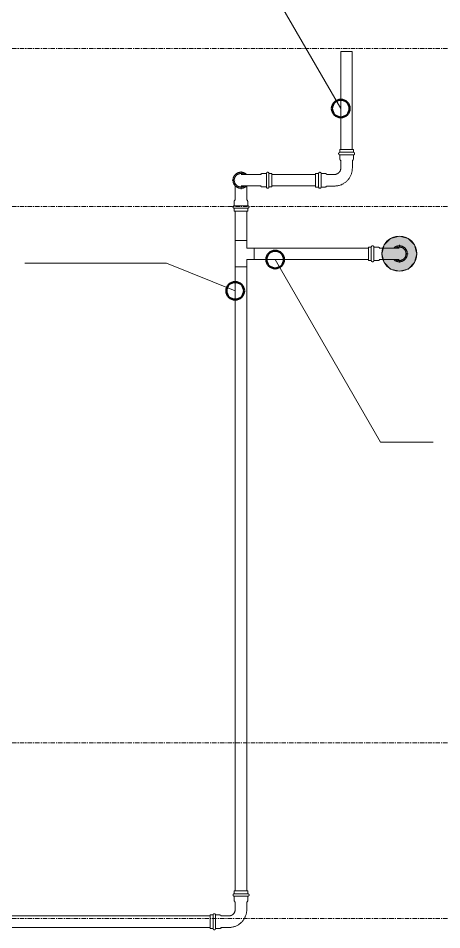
# Model space of a CAD drawing. Header units: inches. Extents: x -3679 to 241, y -496 to 1784.
# Drawn here: x -1325.9 to -1277.8, y 376.7 to 480.4 of the extents above; entities that cross this region are included whole.
import ezdxf

# ---------------------------------------------------------------- set-up
doc = ezdxf.new("R2010")
doc.units = ezdxf.units.IN
doc.header["$MEASUREMENT"] = 0
doc.linetypes.add('Grid Line', pattern=[0.875, 0.5, -0.125, 0.125, -0.125])
for name, color, linetype, lineweight in [('A-ANNO-NOTE', 250, 'Continuous', 9), ('G-ANNO-DIMS', 251, 'Continuous', 9), ('P-PIPE', 1, 'Continuous', 9), ('P-PIPE-CNTR', 1, 'Continuous', 9), ('S-GRID', 8, 'Continuous', 9)]:
    doc.layers.add(name, color=color, linetype=linetype, lineweight=lineweight)

# ---------------------------------------------------------------- blocks, each defined once
blk = doc.blocks.new('Victaulic-VicPress316-Elbow 90-45deg Style P568_P571 - Standard-V2-SECOND LEVEL')
at = {"layer": 'P-PIPE'}
for p, q in [((-3203.7, 731.1), (-3203.7, 730.2)), ((-3202.39, 730.21), (-3202.39, 731.1)), ((-3203.81, 730.05), (-3203.81, 729.6)), ((-3203.05, 729.6), (-3203.81, 729.6)), ((-3203.81, 729.31), (-3203.81, 728.97)), ((-3203.05, 729.31), (-3203.81, 729.31)), ((-3202.28, 729.6), (-3203.05, 729.6)), ((-3202.28, 729.31), (-3203.05, 729.31)), ((-3202.28, 729.6), (-3202.28, 730.05)), ((-3202.28, 728.97), (-3202.28, 729.31)), ((-3203.81, 728.97), (-3203.05, 728.97)), ((-3203.05, 728.97), (-3202.28, 728.97))]:
    blk.add_line(p, q, dxfattribs=at)
at = {"layer": 'P-PIPE', "flags": 128}
for points in [[(-3203.05, 733.4), (-3203.08, 733.4), (-3203.12, 733.4), (-3203.16, 733.4), (-3203.19, 733.39), (-3203.23, 733.38), (-3203.26, 733.38), (-3203.3, 733.37), (-3203.33, 733.36), (-3203.37, 733.34), (-3203.4, 733.33), (-3203.43, 733.32), (-3203.47, 733.3), (-3203.5, 733.28), (-3203.53, 733.26), (-3203.56, 733.24), (-3203.59, 733.22), (-3203.62, 733.2), (-3203.65, 733.18), (-3203.67, 733.15), (-3203.7, 733.13), (-3203.73, 733.1), (-3203.75, 733.07), (-3203.77, 733.04), (-3203.79, 733.01), (-3203.81, 732.98), (-3203.83, 732.95), (-3203.85, 732.92), (-3203.87, 732.89), (-3203.88, 732.85), (-3203.9, 732.82), (-3203.91, 732.79), (-3203.92, 732.75), (-3203.93, 732.72), (-3203.94, 732.68), (-3203.94, 732.65), (-3203.95, 732.61), (-3203.95, 732.57), (-3203.96, 732.54), (-3203.96, 732.5), (-3203.96, 732.46), (-3203.96, 732.43), (-3203.95, 732.39), (-3203.95, 732.35), (-3203.94, 732.32), (-3203.93, 732.28), (-3203.93, 732.25), (-3203.91, 732.21), (-3203.9, 732.18), (-3203.89, 732.14), (-3203.88, 732.11), (-3203.86, 732.08), (-3203.84, 732.05), (-3203.82, 732.01), (-3203.8, 731.98), (-3203.78, 731.95), (-3203.76, 731.92), (-3203.74, 731.9), (-3203.71, 731.87)], [(-3202.39, 731.86), (-3202.37, 731.88), (-3202.34, 731.91), (-3202.32, 731.94), (-3202.3, 731.97), (-3202.28, 732), (-3202.26, 732.03), (-3202.24, 732.06), (-3202.23, 732.09), (-3202.21, 732.13), (-3202.2, 732.16), (-3202.18, 732.19), (-3202.17, 732.23), (-3202.16, 732.26), (-3202.15, 732.3), (-3202.15, 732.33), (-3202.14, 732.37), (-3202.14, 732.41), (-3202.14, 732.44), (-3202.13, 732.48), (-3202.13, 732.52), (-3202.14, 732.55), (-3202.14, 732.59), (-3202.14, 732.63), (-3202.15, 732.66), (-3202.16, 732.7), (-3202.17, 732.73), (-3202.18, 732.77), (-3202.19, 732.8), (-3202.2, 732.84), (-3202.22, 732.87), (-3202.23, 732.9), (-3202.25, 732.93), (-3202.27, 732.97), (-3202.29, 733), (-3202.31, 733.03), (-3202.33, 733.06), (-3202.35, 733.08), (-3202.38, 733.11), (-3202.4, 733.14), (-3202.43, 733.16), (-3202.46, 733.19), (-3202.49, 733.21), (-3202.51, 733.23), (-3202.55, 733.25), (-3202.58, 733.27), (-3202.61, 733.29), (-3202.64, 733.31), (-3202.67, 733.32), (-3202.71, 733.34), (-3202.74, 733.35), (-3202.78, 733.36), (-3202.81, 733.37), (-3202.85, 733.38), (-3202.88, 733.39), (-3202.92, 733.39), (-3202.95, 733.4), (-3202.99, 733.4), (-3203.03, 733.4), (-3203.05, 733.4)], [(-3203.05, 733.26), (-3203.08, 733.26), (-3203.11, 733.25), (-3203.14, 733.25), (-3203.17, 733.25), (-3203.2, 733.24), (-3203.23, 733.23), (-3203.26, 733.23), (-3203.29, 733.22), (-3203.32, 733.21), (-3203.34, 733.2), (-3203.37, 733.18), (-3203.4, 733.17), (-3203.43, 733.16), (-3203.45, 733.14), (-3203.48, 733.12), (-3203.5, 733.1), (-3203.53, 733.09), (-3203.55, 733.07), (-3203.57, 733.05), (-3203.6, 733.02), (-3203.62, 733), (-3203.64, 732.98), (-3203.66, 732.95), (-3203.67, 732.93), (-3203.69, 732.9), (-3203.71, 732.88), (-3203.72, 732.85), (-3203.74, 732.82), (-3203.75, 732.8), (-3203.76, 732.77), (-3203.77, 732.74), (-3203.78, 732.71), (-3203.79, 732.68), (-3203.8, 732.65), (-3203.8, 732.62), (-3203.81, 732.59), (-3203.81, 732.56), (-3203.81, 732.53), (-3203.81, 732.5), (-3203.81, 732.47), (-3203.81, 732.44), (-3203.81, 732.41), (-3203.8, 732.38), (-3203.8, 732.35), (-3203.79, 732.32), (-3203.78, 732.29), (-3203.78, 732.26), (-3203.77, 732.23), (-3203.76, 732.2), (-3203.74, 732.17), (-3203.73, 732.14), (-3203.72, 732.12), (-3203.7, 732.1)], [(-3203.7, 732.49), (-3203.7, 732.49), (-3203.7, 732.49), (-3203.7, 732.48), (-3203.7, 732.47), (-3203.7, 732.46), (-3203.7, 732.45), (-3203.7, 732.44), (-3203.7, 732.42), (-3203.7, 732.4), (-3203.7, 732.38), (-3203.7, 732.36), (-3203.7, 732.33), (-3203.7, 732.31), (-3203.7, 732.28), (-3203.7, 732.25), (-3203.7, 732.21), (-3203.7, 732.18), (-3203.7, 732.14), (-3203.7, 732.11), (-3203.7, 732.07), (-3203.7, 732.03), (-3203.7, 731.98), (-3203.7, 731.94), (-3203.7, 731.9), (-3203.7, 731.85), (-3203.7, 731.8), (-3203.7, 731.75), (-3203.7, 731.7), (-3203.7, 731.65), (-3203.7, 731.6), (-3203.7, 731.55), (-3203.7, 731.5), (-3203.7, 731.44), (-3203.7, 731.39), (-3203.7, 731.33), (-3203.7, 731.28), (-3203.7, 731.22), (-3203.7, 731.17), (-3203.7, 731.11), (-3203.7, 731.1)], [(-3202.39, 732.1), (-3202.37, 732.13), (-3202.36, 732.16), (-3202.34, 732.18), (-3202.33, 732.21), (-3202.32, 732.24), (-3202.31, 732.27), (-3202.3, 732.3), (-3202.3, 732.33), (-3202.29, 732.36), (-3202.29, 732.39), (-3202.28, 732.42), (-3202.28, 732.45), (-3202.28, 732.48), (-3202.28, 732.51), (-3202.28, 732.54), (-3202.28, 732.57), (-3202.29, 732.6), (-3202.29, 732.63), (-3202.3, 732.66), (-3202.31, 732.69), (-3202.32, 732.72), (-3202.33, 732.75), (-3202.34, 732.78), (-3202.35, 732.81), (-3202.36, 732.84), (-3202.38, 732.86), (-3202.39, 732.89), (-3202.41, 732.92), (-3202.43, 732.94), (-3202.44, 732.97), (-3202.46, 732.99), (-3202.48, 733.01), (-3202.51, 733.03), (-3202.53, 733.06), (-3202.55, 733.08), (-3202.58, 733.09), (-3202.6, 733.11), (-3202.62, 733.13), (-3202.65, 733.15), (-3202.68, 733.16), (-3202.7, 733.18), (-3202.73, 733.19), (-3202.76, 733.2), (-3202.79, 733.21), (-3202.82, 733.22), (-3202.85, 733.23), (-3202.88, 733.24), (-3202.91, 733.24), (-3202.94, 733.25), (-3202.97, 733.25), (-3203, 733.26), (-3203.03, 733.26), (-3203.05, 733.26)], [(-3202.39, 731.1), (-3202.39, 731.15), (-3202.39, 731.21), (-3202.39, 731.26), (-3202.39, 731.32), (-3202.39, 731.37), (-3202.39, 731.43), (-3202.39, 731.48), (-3202.39, 731.54), (-3202.39, 731.59), (-3202.39, 731.64), (-3202.39, 731.69), (-3202.39, 731.74), (-3202.39, 731.79), (-3202.39, 731.84), (-3202.39, 731.88), (-3202.39, 731.93), (-3202.39, 731.97), (-3202.39, 732.02), (-3202.39, 732.06), (-3202.39, 732.1), (-3202.39, 732.13), (-3202.39, 732.17), (-3202.39, 732.21), (-3202.39, 732.24), (-3202.39, 732.27), (-3202.39, 732.3), (-3202.39, 732.33), (-3202.39, 732.35), (-3202.39, 732.37), (-3202.39, 732.4), (-3202.39, 732.41), (-3202.39, 732.43), (-3202.39, 732.45), (-3202.39, 732.46), (-3202.39, 732.47), (-3202.39, 732.48), (-3202.39, 732.48), (-3202.39, 732.49), (-3202.39, 732.49), (-3202.39, 732.49)], [(-3203.81, 730.05), (-3203.81, 730.06), (-3203.81, 730.07), (-3203.81, 730.08), (-3203.81, 730.09), (-3203.81, 730.11), (-3203.8, 730.12), (-3203.8, 730.13), (-3203.8, 730.14), (-3203.8, 730.15), (-3203.79, 730.16), (-3203.79, 730.17), (-3203.78, 730.18), (-3203.78, 730.19), (-3203.77, 730.2), (-3203.76, 730.2), (-3203.76, 730.21), (-3203.75, 730.22), (-3203.74, 730.23), (-3203.74, 730.24), (-3203.73, 730.25), (-3203.72, 730.25), (-3203.71, 730.26), (-3203.71, 730.27), (-3203.7, 730.27)], [(-3202.39, 730.27), (-3202.38, 730.26), (-3202.37, 730.26), (-3202.36, 730.25), (-3202.36, 730.24), (-3202.35, 730.23), (-3202.34, 730.22), (-3202.33, 730.22), (-3202.33, 730.21), (-3202.32, 730.2), (-3202.32, 730.19), (-3202.31, 730.18), (-3202.31, 730.17), (-3202.3, 730.16), (-3202.3, 730.15), (-3202.29, 730.14), (-3202.29, 730.13), (-3202.29, 730.12), (-3202.29, 730.11), (-3202.28, 730.1), (-3202.28, 730.09), (-3202.28, 730.07), (-3202.28, 730.06), (-3202.28, 730.05), (-3202.28, 730.05)], [(-3203.81, 729.31), (-3203.82, 729.31), (-3203.82, 729.31), (-3203.83, 729.31), (-3203.84, 729.31), (-3203.84, 729.31), (-3203.85, 729.31), (-3203.85, 729.31), (-3203.86, 729.32), (-3203.86, 729.32), (-3203.87, 729.32), (-3203.87, 729.32), (-3203.88, 729.32), (-3203.88, 729.33), (-3203.89, 729.33), (-3203.89, 729.33), (-3203.9, 729.34), (-3203.9, 729.34), (-3203.91, 729.34), (-3203.91, 729.35), (-3203.92, 729.35), (-3203.92, 729.36), (-3203.92, 729.36), (-3203.93, 729.37), (-3203.93, 729.37), (-3203.93, 729.38), (-3203.94, 729.38), (-3203.94, 729.39), (-3203.94, 729.39), (-3203.95, 729.4), (-3203.95, 729.4), (-3203.95, 729.41), (-3203.95, 729.41), (-3203.95, 729.42), (-3203.95, 729.42), (-3203.96, 729.43), (-3203.96, 729.44), (-3203.96, 729.44), (-3203.96, 729.45), (-3203.96, 729.45), (-3203.96, 729.46), (-3203.96, 729.46), (-3203.96, 729.47), (-3203.96, 729.48), (-3203.96, 729.48), (-3203.95, 729.49), (-3203.95, 729.49), (-3203.95, 729.5), (-3203.95, 729.5), (-3203.95, 729.51), (-3203.94, 729.51), (-3203.94, 729.52), (-3203.94, 729.52), (-3203.94, 729.53), (-3203.93, 729.53), (-3203.93, 729.54), (-3203.93, 729.54), (-3203.92, 729.55), (-3203.92, 729.55), (-3203.92, 729.56), (-3203.91, 729.56), (-3203.91, 729.57), (-3203.9, 729.57), (-3203.9, 729.57), (-3203.89, 729.58), (-3203.89, 729.58), (-3203.88, 729.58), (-3203.88, 729.58), (-3203.87, 729.59), (-3203.87, 729.59), (-3203.86, 729.59), (-3203.86, 729.59), (-3203.85, 729.59), (-3203.84, 729.6), (-3203.84, 729.6), (-3203.83, 729.6), (-3203.83, 729.6), (-3203.82, 729.6), (-3203.82, 729.6), (-3203.81, 729.6)], [(-3203.05, 729.6), (-3203.08, 729.6), (-3203.11, 729.6), (-3203.14, 729.6), (-3203.17, 729.6), (-3203.2, 729.6), (-3203.23, 729.6), (-3203.26, 729.6), (-3203.29, 729.6), (-3203.32, 729.6), (-3203.34, 729.6), (-3203.37, 729.6), (-3203.4, 729.6), (-3203.43, 729.6), (-3203.45, 729.6), (-3203.48, 729.6), (-3203.5, 729.6), (-3203.53, 729.6), (-3203.55, 729.6), (-3203.57, 729.6), (-3203.6, 729.6), (-3203.62, 729.6), (-3203.64, 729.6), (-3203.66, 729.6), (-3203.67, 729.6), (-3203.69, 729.6), (-3203.71, 729.6), (-3203.72, 729.6), (-3203.74, 729.6), (-3203.75, 729.6), (-3203.76, 729.6), (-3203.77, 729.6), (-3203.78, 729.6), (-3203.79, 729.6), (-3203.8, 729.6), (-3203.8, 729.6), (-3203.81, 729.6), (-3203.81, 729.6), (-3203.81, 729.6), (-3203.81, 729.6), (-3203.81, 729.6)], [(-3203.81, 729.6), (-3203.81, 729.6), (-3203.81, 729.6), (-3203.81, 729.6), (-3203.8, 729.6), (-3203.8, 729.6), (-3203.79, 729.6), (-3203.78, 729.6), (-3203.77, 729.6)], [(-3203.77, 729.31), (-3203.78, 729.31), (-3203.79, 729.31), (-3203.8, 729.31), (-3203.8, 729.31), (-3203.81, 729.31), (-3203.81, 729.31), (-3203.81, 729.31), (-3203.81, 729.31), (-3203.81, 729.31)], [(-3203.81, 729.31), (-3203.81, 729.31), (-3203.81, 729.31), (-3203.81, 729.31), (-3203.8, 729.31), (-3203.8, 729.31), (-3203.79, 729.31), (-3203.78, 729.31), (-3203.77, 729.31), (-3203.76, 729.31), (-3203.75, 729.31), (-3203.74, 729.31), (-3203.73, 729.31), (-3203.71, 729.31), (-3203.7, 729.31), (-3203.68, 729.31), (-3203.66, 729.31), (-3203.64, 729.31), (-3203.62, 729.31), (-3203.6, 729.31), (-3203.58, 729.31), (-3203.56, 729.31), (-3203.53, 729.31), (-3203.51, 729.31), (-3203.49, 729.31), (-3203.46, 729.31), (-3203.43, 729.31), (-3203.41, 729.31), (-3203.38, 729.31), (-3203.35, 729.31), (-3203.32, 729.31), (-3203.29, 729.31), (-3203.27, 729.31), (-3203.24, 729.31), (-3203.21, 729.31), (-3203.18, 729.31), (-3203.15, 729.31), (-3203.12, 729.31), (-3203.08, 729.31), (-3203.05, 729.31), (-3203.05, 729.31)], [(-3202.28, 729.6), (-3202.28, 729.6), (-3202.28, 729.6), (-3202.29, 729.6), (-3202.29, 729.6), (-3202.29, 729.6), (-3202.3, 729.6), (-3202.31, 729.6), (-3202.32, 729.6), (-3202.33, 729.6), (-3202.34, 729.6), (-3202.35, 729.6), (-3202.37, 729.6), (-3202.38, 729.6), (-3202.4, 729.6), (-3202.41, 729.6), (-3202.43, 729.6), (-3202.45, 729.6), (-3202.47, 729.6), (-3202.49, 729.6), (-3202.51, 729.6), (-3202.53, 729.6), (-3202.56, 729.6), (-3202.58, 729.6), (-3202.61, 729.6), (-3202.63, 729.6), (-3202.66, 729.6), (-3202.68, 729.6), (-3202.71, 729.6), (-3202.74, 729.6), (-3202.77, 729.6), (-3202.8, 729.6), (-3202.83, 729.6), (-3202.86, 729.6), (-3202.89, 729.6), (-3202.92, 729.6), (-3202.95, 729.6), (-3202.98, 729.6), (-3203.01, 729.6), (-3203.04, 729.6), (-3203.05, 729.6)], [(-3203.05, 729.31), (-3203.02, 729.31), (-3202.98, 729.31), (-3202.95, 729.31), (-3202.92, 729.31), (-3202.89, 729.31), (-3202.86, 729.31), (-3202.83, 729.31), (-3202.8, 729.31), (-3202.78, 729.31), (-3202.75, 729.31), (-3202.72, 729.31), (-3202.69, 729.31), (-3202.67, 729.31), (-3202.64, 729.31), (-3202.61, 729.31), (-3202.59, 729.31), (-3202.56, 729.31), (-3202.54, 729.31), (-3202.52, 729.31), (-3202.5, 729.31), (-3202.48, 729.31), (-3202.46, 729.31), (-3202.44, 729.31), (-3202.42, 729.31), (-3202.4, 729.31), (-3202.39, 729.31), (-3202.37, 729.31), (-3202.36, 729.31), (-3202.34, 729.31), (-3202.33, 729.31), (-3202.32, 729.31), (-3202.31, 729.31), (-3202.3, 729.31), (-3202.3, 729.31), (-3202.29, 729.31), (-3202.29, 729.31), (-3202.28, 729.31), (-3202.28, 729.31), (-3202.28, 729.31), (-3202.28, 729.31)], [(-3202.32, 729.6), (-3202.31, 729.6), (-3202.3, 729.6), (-3202.3, 729.6), (-3202.29, 729.6), (-3202.29, 729.6), (-3202.28, 729.6), (-3202.28, 729.6), (-3202.28, 729.6), (-3202.28, 729.6)], [(-3202.28, 729.31), (-3202.28, 729.31), (-3202.28, 729.31), (-3202.29, 729.31), (-3202.29, 729.31), (-3202.29, 729.31), (-3202.3, 729.31), (-3202.31, 729.31), (-3202.32, 729.31)], [(-3202.28, 729.6), (-3202.27, 729.6), (-3202.27, 729.6), (-3202.26, 729.6), (-3202.26, 729.6), (-3202.25, 729.6), (-3202.24, 729.6), (-3202.24, 729.59), (-3202.23, 729.59), (-3202.23, 729.59), (-3202.22, 729.59), (-3202.22, 729.59), (-3202.21, 729.58), (-3202.21, 729.58), (-3202.2, 729.58), (-3202.2, 729.57), (-3202.19, 729.57), (-3202.19, 729.57), (-3202.18, 729.56), (-3202.18, 729.56), (-3202.18, 729.56), (-3202.17, 729.55), (-3202.17, 729.55), (-3202.16, 729.54), (-3202.16, 729.54), (-3202.16, 729.53), (-3202.15, 729.53), (-3202.15, 729.52), (-3202.15, 729.52), (-3202.15, 729.51), (-3202.14, 729.51), (-3202.14, 729.5), (-3202.14, 729.5), (-3202.14, 729.49), (-3202.14, 729.48), (-3202.14, 729.48), (-3202.14, 729.47), (-3202.13, 729.47), (-3202.13, 729.46), (-3202.13, 729.46), (-3202.13, 729.45), (-3202.13, 729.44), (-3202.13, 729.44), (-3202.14, 729.43), (-3202.14, 729.43), (-3202.14, 729.42), (-3202.14, 729.42), (-3202.14, 729.41), (-3202.14, 729.4), (-3202.14, 729.4), (-3202.15, 729.39), (-3202.15, 729.39), (-3202.15, 729.38), (-3202.16, 729.38), (-3202.16, 729.37), (-3202.16, 729.37), (-3202.17, 729.36), (-3202.17, 729.36), (-3202.17, 729.35), (-3202.18, 729.35), (-3202.18, 729.35), (-3202.19, 729.34), (-3202.19, 729.34), (-3202.19, 729.34), (-3202.2, 729.33), (-3202.2, 729.33), (-3202.21, 729.33), (-3202.21, 729.32), (-3202.22, 729.32), (-3202.23, 729.32), (-3202.23, 729.32), (-3202.24, 729.32), (-3202.24, 729.31), (-3202.25, 729.31), (-3202.25, 729.31), (-3202.26, 729.31), (-3202.26, 729.31), (-3202.27, 729.31), (-3202.28, 729.31), (-3202.28, 729.31)]]:
    blk.add_lwpolyline(points, dxfattribs=at)
blk = doc.blocks.new('Victaulic-VicPress316-Elbow 90-45deg Style P568_P571 - Standard-V1-SECOND LEVEL')
at = {"layer": 'P-PIPE'}
for p, q in [((-0.77, 3.52), (-0.77, 3.18)), ((0.77, 3.52), (-0.77, 3.52)), ((-0.77, 3.18), (0.77, 3.18)), ((0.77, 3.18), (0.77, 3.52)), ((-0.77, 2.89), (-0.77, 2.44)), ((-0.77, 2.89), (0.77, 2.89)), ((-0.66, 2.28), (-0.66, 1.39)), ((0.66, 1.39), (0.66, 2.28)), ((0.77, 2.44), (0.77, 2.89)), ((-3.18, 0.77), (-3.52, 0.77)), ((-3.52, 0.77), (-3.52, -0.77)), ((-3.18, -0.77), (-3.18, 0.77)), ((-2.44, 0.77), (-2.89, 0.77)), ((-2.89, -0.77), (-2.89, 0.77)), ((-1.39, 0.66), (-2.28, 0.66)), ((-3.52, -0.77), (-3.18, -0.77)), ((-2.89, -0.77), (-2.44, -0.77)), ((-2.28, -0.66), (-1.39, -0.66))]:
    blk.add_line(p, q, dxfattribs=at)
at = {"layer": 'P-PIPE', "flags": 128}
for points in [[(-0.77, 2.89), (-0.77, 2.89), (-0.78, 2.89), (-0.78, 2.89), (-0.79, 2.89), (-0.8, 2.89), (-0.8, 2.89), (-0.81, 2.9), (-0.81, 2.9), (-0.82, 2.9), (-0.82, 2.9), (-0.83, 2.9), (-0.83, 2.91), (-0.84, 2.91), (-0.84, 2.91), (-0.85, 2.92), (-0.85, 2.92), (-0.86, 2.92), (-0.86, 2.93), (-0.87, 2.93), (-0.87, 2.93), (-0.87, 2.94), (-0.88, 2.94), (-0.88, 2.95), (-0.89, 2.95), (-0.89, 2.96), (-0.89, 2.96), (-0.89, 2.97), (-0.9, 2.97), (-0.9, 2.98), (-0.9, 2.98), (-0.9, 2.99), (-0.91, 2.99), (-0.91, 3), (-0.91, 3.01), (-0.91, 3.01), (-0.91, 3.02), (-0.91, 3.02), (-0.91, 3.03), (-0.91, 3.03), (-0.91, 3.04), (-0.91, 3.05), (-0.91, 3.05), (-0.91, 3.06), (-0.91, 3.06), (-0.91, 3.07), (-0.91, 3.07), (-0.91, 3.08), (-0.9, 3.09), (-0.9, 3.09), (-0.9, 3.1), (-0.9, 3.1), (-0.89, 3.11), (-0.89, 3.11), (-0.89, 3.12), (-0.88, 3.12), (-0.88, 3.13), (-0.88, 3.13), (-0.87, 3.14), (-0.87, 3.14), (-0.86, 3.14), (-0.86, 3.15), (-0.86, 3.15), (-0.85, 3.15), (-0.85, 3.16), (-0.84, 3.16), (-0.84, 3.16), (-0.83, 3.17), (-0.83, 3.17), (-0.82, 3.17), (-0.82, 3.17), (-0.81, 3.17), (-0.8, 3.18), (-0.8, 3.18), (-0.79, 3.18), (-0.79, 3.18), (-0.78, 3.18), (-0.78, 3.18), (-0.77, 3.18), (-0.77, 3.18)], [(0.77, 3.18), (0.77, 3.18), (0.76, 3.18), (0.76, 3.18), (0.76, 3.18), (0.75, 3.18), (0.74, 3.18), (0.74, 3.18), (0.73, 3.18), (0.72, 3.18), (0.71, 3.18), (0.69, 3.18), (0.68, 3.18), (0.67, 3.18), (0.65, 3.18), (0.63, 3.18), (0.61, 3.18), (0.6, 3.18), (0.58, 3.18), (0.56, 3.18), (0.53, 3.18), (0.51, 3.18), (0.49, 3.18), (0.46, 3.18), (0.44, 3.18), (0.41, 3.18), (0.39, 3.18), (0.36, 3.18), (0.33, 3.18), (0.31, 3.18), (0.28, 3.18), (0.25, 3.18), (0.22, 3.18), (0.19, 3.18), (0.16, 3.18), (0.13, 3.18), (0.1, 3.18), (0.07, 3.18), (0.04, 3.18), (0.01, 3.18), (-0.02, 3.18), (-0.05, 3.18), (-0.08, 3.18), (-0.11, 3.18), (-0.14, 3.18), (-0.17, 3.18), (-0.2, 3.18), (-0.23, 3.18), (-0.26, 3.18), (-0.29, 3.18), (-0.32, 3.18), (-0.35, 3.18), (-0.37, 3.18), (-0.4, 3.18), (-0.43, 3.18), (-0.45, 3.18), (-0.48, 3.18), (-0.5, 3.18), (-0.52, 3.18), (-0.54, 3.18), (-0.57, 3.18), (-0.59, 3.18), (-0.6, 3.18), (-0.62, 3.18), (-0.64, 3.18), (-0.66, 3.18), (-0.67, 3.18), (-0.69, 3.18), (-0.7, 3.18), (-0.71, 3.18), (-0.72, 3.18), (-0.73, 3.18), (-0.74, 3.18), (-0.75, 3.18), (-0.75, 3.18), (-0.76, 3.18), (-0.76, 3.18), (-0.77, 3.18), (-0.77, 3.18), (-0.77, 3.18)], [(-0.77, 3.18), (-0.77, 3.18), (-0.76, 3.18), (-0.76, 3.18), (-0.76, 3.18), (-0.75, 3.18), (-0.74, 3.18), (-0.74, 3.18), (-0.73, 3.18)], [(0.72, 3.18), (0.73, 3.18), (0.74, 3.18), (0.75, 3.18), (0.75, 3.18), (0.76, 3.18), (0.76, 3.18), (0.77, 3.18), (0.77, 3.18), (0.77, 3.18)], [(0.77, 3.18), (0.77, 3.18), (0.78, 3.18), (0.78, 3.18), (0.79, 3.18), (0.8, 3.18), (0.8, 3.18), (0.81, 3.18), (0.81, 3.17), (0.82, 3.17), (0.82, 3.17), (0.83, 3.17), (0.83, 3.17), (0.84, 3.16), (0.84, 3.16), (0.85, 3.16), (0.85, 3.15), (0.86, 3.15), (0.86, 3.15), (0.87, 3.14), (0.87, 3.14), (0.87, 3.13), (0.88, 3.13), (0.88, 3.12), (0.89, 3.12), (0.89, 3.11), (0.89, 3.11), (0.89, 3.1), (0.9, 3.1), (0.9, 3.09), (0.9, 3.09), (0.9, 3.08), (0.91, 3.08), (0.91, 3.07), (0.91, 3.07), (0.91, 3.06), (0.91, 3.05), (0.91, 3.05), (0.91, 3.04), (0.91, 3.04), (0.91, 3.03), (0.91, 3.03), (0.91, 3.02), (0.91, 3.01), (0.91, 3.01), (0.91, 3), (0.91, 3), (0.91, 2.99), (0.9, 2.99), (0.9, 2.98), (0.9, 2.98), (0.9, 2.97), (0.89, 2.97), (0.89, 2.96), (0.89, 2.96), (0.88, 2.95), (0.88, 2.95), (0.88, 2.94), (0.87, 2.94), (0.87, 2.93), (0.86, 2.93), (0.86, 2.92), (0.86, 2.92), (0.85, 2.92), (0.85, 2.91), (0.84, 2.91), (0.84, 2.91), (0.83, 2.91), (0.83, 2.9), (0.82, 2.9), (0.82, 2.9), (0.81, 2.9), (0.8, 2.9), (0.8, 2.89), (0.79, 2.89), (0.79, 2.89), (0.78, 2.89), (0.78, 2.89), (0.77, 2.89), (0.77, 2.89)], [(-0.77, 2.89), (-0.77, 2.89), (-0.76, 2.89), (-0.76, 2.89), (-0.76, 2.89), (-0.75, 2.89), (-0.74, 2.89), (-0.74, 2.89), (-0.73, 2.89), (-0.72, 2.89), (-0.71, 2.89), (-0.69, 2.89), (-0.68, 2.89), (-0.67, 2.89), (-0.65, 2.89), (-0.63, 2.89), (-0.61, 2.89), (-0.6, 2.89), (-0.58, 2.89), (-0.56, 2.89), (-0.53, 2.89), (-0.51, 2.89), (-0.49, 2.89), (-0.46, 2.89), (-0.44, 2.89), (-0.41, 2.89), (-0.39, 2.89), (-0.36, 2.89), (-0.33, 2.89), (-0.31, 2.89), (-0.28, 2.89), (-0.25, 2.89), (-0.22, 2.89), (-0.19, 2.89), (-0.16, 2.89), (-0.13, 2.89), (-0.1, 2.89), (-0.07, 2.89), (-0.04, 2.89), (-0.01, 2.89), (0.02, 2.89), (0.05, 2.89), (0.08, 2.89), (0.11, 2.89), (0.14, 2.89), (0.17, 2.89), (0.2, 2.89), (0.23, 2.89), (0.26, 2.89), (0.29, 2.89), (0.32, 2.89), (0.35, 2.89), (0.37, 2.89), (0.4, 2.89), (0.43, 2.89), (0.45, 2.89), (0.48, 2.89), (0.5, 2.89), (0.52, 2.89), (0.54, 2.89), (0.57, 2.89), (0.59, 2.89), (0.6, 2.89), (0.62, 2.89), (0.64, 2.89), (0.66, 2.89), (0.67, 2.89), (0.69, 2.89), (0.7, 2.89), (0.71, 2.89), (0.72, 2.89), (0.73, 2.89), (0.74, 2.89), (0.75, 2.89), (0.75, 2.89), (0.76, 2.89), (0.76, 2.89), (0.77, 2.89), (0.77, 2.89), (0.77, 2.89)], [(-0.72, 2.89), (-0.73, 2.89), (-0.74, 2.89), (-0.75, 2.89), (-0.75, 2.89), (-0.76, 2.89), (-0.76, 2.89), (-0.77, 2.89), (-0.77, 2.89), (-0.77, 2.89)], [(-0.66, 2.22), (-0.67, 2.23), (-0.67, 2.23), (-0.68, 2.24), (-0.69, 2.25), (-0.7, 2.26), (-0.7, 2.27), (-0.71, 2.27), (-0.72, 2.28), (-0.72, 2.29), (-0.73, 2.3), (-0.73, 2.31), (-0.74, 2.32), (-0.74, 2.33), (-0.75, 2.34), (-0.75, 2.35), (-0.76, 2.36), (-0.76, 2.37), (-0.76, 2.38), (-0.76, 2.39), (-0.76, 2.4), (-0.77, 2.42), (-0.77, 2.43), (-0.77, 2.44), (-0.77, 2.44)], [(0.77, 2.44), (0.77, 2.43), (0.77, 2.42), (0.76, 2.41), (0.76, 2.4), (0.76, 2.38), (0.76, 2.37), (0.76, 2.36), (0.75, 2.35), (0.75, 2.34), (0.74, 2.33), (0.74, 2.32), (0.74, 2.31), (0.73, 2.3), (0.72, 2.29), (0.72, 2.29), (0.71, 2.28), (0.71, 2.27), (0.7, 2.26), (0.69, 2.25), (0.68, 2.24), (0.68, 2.24), (0.67, 2.23), (0.66, 2.22), (0.66, 2.22)], [(0.77, 2.89), (0.77, 2.89), (0.76, 2.89), (0.76, 2.89), (0.76, 2.89), (0.75, 2.89), (0.74, 2.89), (0.74, 2.89), (0.73, 2.89)], [(-0.66, 1.39), (-0.66, 1.36), (-0.66, 1.33), (-0.66, 1.3), (-0.67, 1.28), (-0.67, 1.25), (-0.68, 1.22), (-0.69, 1.19), (-0.69, 1.16), (-0.7, 1.13), (-0.72, 1.11), (-0.73, 1.08), (-0.74, 1.05), (-0.75, 1.03), (-0.77, 1), (-0.79, 0.98), (-0.8, 0.95), (-0.82, 0.93), (-0.84, 0.91), (-0.86, 0.89), (-0.88, 0.87), (-0.9, 0.85), (-0.92, 0.83), (-0.95, 0.81), (-0.97, 0.79), (-1, 0.77), (-1.02, 0.76), (-1.05, 0.74), (-1.07, 0.73), (-1.1, 0.72), (-1.13, 0.71), (-1.15, 0.7), (-1.18, 0.69), (-1.21, 0.68), (-1.24, 0.67), (-1.27, 0.67), (-1.3, 0.66), (-1.33, 0.66), (-1.36, 0.66), (-1.39, 0.66), (-1.39, 0.66)], [(-1.39, -0.66), (-1.31, -0.66), (-1.23, -0.65), (-1.15, -0.64), (-1.07, -0.63), (-0.99, -0.62), (-0.91, -0.6), (-0.83, -0.58), (-0.75, -0.55), (-0.67, -0.53), (-0.59, -0.5), (-0.52, -0.46), (-0.45, -0.43), (-0.37, -0.39), (-0.3, -0.34), (-0.24, -0.3), (-0.17, -0.25), (-0.1, -0.2), (-0.04, -0.15), (0.02, -0.09), (0.08, -0.04), (0.13, 0.02), (0.19, 0.09), (0.24, 0.15), (0.29, 0.22), (0.33, 0.29), (0.38, 0.35), (0.42, 0.43), (0.45, 0.5), (0.49, 0.57), (0.52, 0.65), (0.55, 0.73), (0.57, 0.81), (0.59, 0.88), (0.61, 0.96), (0.63, 1.04), (0.64, 1.13), (0.65, 1.21), (0.65, 1.29), (0.66, 1.37), (0.66, 1.39)], [(-3.18, 0.77), (-3.18, 0.77), (-3.18, 0.78), (-3.18, 0.78), (-3.18, 0.79), (-3.18, 0.8), (-3.18, 0.8), (-3.18, 0.81), (-3.17, 0.81), (-3.17, 0.82), (-3.17, 0.82), (-3.17, 0.83), (-3.17, 0.83), (-3.16, 0.84), (-3.16, 0.84), (-3.16, 0.85), (-3.15, 0.85), (-3.15, 0.86), (-3.15, 0.86), (-3.14, 0.87), (-3.14, 0.87), (-3.13, 0.87), (-3.13, 0.88), (-3.12, 0.88), (-3.12, 0.89), (-3.11, 0.89), (-3.11, 0.89), (-3.1, 0.89), (-3.1, 0.9), (-3.09, 0.9), (-3.09, 0.9), (-3.08, 0.9), (-3.08, 0.91), (-3.07, 0.91), (-3.07, 0.91), (-3.06, 0.91), (-3.05, 0.91), (-3.05, 0.91), (-3.04, 0.91), (-3.04, 0.91), (-3.03, 0.91), (-3.03, 0.91), (-3.02, 0.91), (-3.01, 0.91), (-3.01, 0.91), (-3, 0.91), (-3, 0.91), (-2.99, 0.91), (-2.99, 0.9), (-2.98, 0.9), (-2.98, 0.9), (-2.97, 0.9), (-2.97, 0.89), (-2.96, 0.89), (-2.96, 0.89), (-2.95, 0.88), (-2.95, 0.88), (-2.94, 0.88), (-2.94, 0.87), (-2.93, 0.87), (-2.93, 0.86), (-2.92, 0.86), (-2.92, 0.86), (-2.92, 0.85), (-2.91, 0.85), (-2.91, 0.84), (-2.91, 0.84), (-2.91, 0.83), (-2.9, 0.83), (-2.9, 0.82), (-2.9, 0.82), (-2.9, 0.81), (-2.9, 0.8), (-2.89, 0.8), (-2.89, 0.79), (-2.89, 0.79), (-2.89, 0.78), (-2.89, 0.78), (-2.89, 0.77), (-2.89, 0.77)], [(-3.18, 0.77), (-3.18, 0.77), (-3.18, 0.76), (-3.18, 0.76), (-3.18, 0.76), (-3.18, 0.75), (-3.18, 0.74), (-3.18, 0.74), (-3.18, 0.73), (-3.18, 0.72), (-3.18, 0.71), (-3.18, 0.69), (-3.18, 0.68), (-3.18, 0.67), (-3.18, 0.65), (-3.18, 0.63), (-3.18, 0.61), (-3.18, 0.6), (-3.18, 0.58), (-3.18, 0.56), (-3.18, 0.53), (-3.18, 0.51), (-3.18, 0.49), (-3.18, 0.46), (-3.18, 0.44), (-3.18, 0.41), (-3.18, 0.39), (-3.18, 0.36), (-3.18, 0.33), (-3.18, 0.31), (-3.18, 0.28), (-3.18, 0.25), (-3.18, 0.22), (-3.18, 0.19), (-3.18, 0.16), (-3.18, 0.13), (-3.18, 0.1), (-3.18, 0.07), (-3.18, 0.04), (-3.18, 0.01), (-3.18, -0.02), (-3.18, -0.05), (-3.18, -0.08), (-3.18, -0.11), (-3.18, -0.14), (-3.18, -0.17), (-3.18, -0.2), (-3.18, -0.23), (-3.18, -0.26), (-3.18, -0.29), (-3.18, -0.32), (-3.18, -0.35), (-3.18, -0.37), (-3.18, -0.4), (-3.18, -0.43), (-3.18, -0.45), (-3.18, -0.48), (-3.18, -0.5), (-3.18, -0.52), (-3.18, -0.54), (-3.18, -0.57), (-3.18, -0.59), (-3.18, -0.6), (-3.18, -0.62), (-3.18, -0.64), (-3.18, -0.66), (-3.18, -0.67), (-3.18, -0.69), (-3.18, -0.7), (-3.18, -0.71), (-3.18, -0.72), (-3.18, -0.73), (-3.18, -0.74), (-3.18, -0.75), (-3.18, -0.75), (-3.18, -0.76), (-3.18, -0.76), (-3.18, -0.77), (-3.18, -0.77), (-3.18, -0.77)], [(-3.18, 0.72), (-3.18, 0.73), (-3.18, 0.74), (-3.18, 0.75), (-3.18, 0.75), (-3.18, 0.76), (-3.18, 0.76), (-3.18, 0.77), (-3.18, 0.77), (-3.18, 0.77)], [(-2.89, -0.77), (-2.89, -0.77), (-2.89, -0.76), (-2.89, -0.76), (-2.89, -0.76), (-2.89, -0.75), (-2.89, -0.74), (-2.89, -0.74), (-2.89, -0.73), (-2.89, -0.72), (-2.89, -0.71), (-2.89, -0.69), (-2.89, -0.68), (-2.89, -0.67), (-2.89, -0.65), (-2.89, -0.63), (-2.89, -0.61), (-2.89, -0.6), (-2.89, -0.58), (-2.89, -0.56), (-2.89, -0.53), (-2.89, -0.51), (-2.89, -0.49), (-2.89, -0.46), (-2.89, -0.44), (-2.89, -0.41), (-2.89, -0.39), (-2.89, -0.36), (-2.89, -0.33), (-2.89, -0.31), (-2.89, -0.28), (-2.89, -0.25), (-2.89, -0.22), (-2.89, -0.19), (-2.89, -0.16), (-2.89, -0.13), (-2.89, -0.1), (-2.89, -0.07), (-2.89, -0.04), (-2.89, -0.01), (-2.89, 0.02), (-2.89, 0.05), (-2.89, 0.08), (-2.89, 0.11), (-2.89, 0.14), (-2.89, 0.17), (-2.89, 0.2), (-2.89, 0.23), (-2.89, 0.26), (-2.89, 0.29), (-2.89, 0.32), (-2.89, 0.35), (-2.89, 0.37), (-2.89, 0.4), (-2.89, 0.43), (-2.89, 0.45), (-2.89, 0.48), (-2.89, 0.5), (-2.89, 0.52), (-2.89, 0.54), (-2.89, 0.57), (-2.89, 0.59), (-2.89, 0.6), (-2.89, 0.62), (-2.89, 0.64), (-2.89, 0.66), (-2.89, 0.67), (-2.89, 0.69), (-2.89, 0.7), (-2.89, 0.71), (-2.89, 0.72), (-2.89, 0.73), (-2.89, 0.74), (-2.89, 0.75), (-2.89, 0.75), (-2.89, 0.76), (-2.89, 0.76), (-2.89, 0.77), (-2.89, 0.77), (-2.89, 0.77)], [(-2.89, 0.77), (-2.89, 0.77), (-2.89, 0.76), (-2.89, 0.76), (-2.89, 0.76), (-2.89, 0.75), (-2.89, 0.74), (-2.89, 0.74), (-2.89, 0.73)], [(-2.44, 0.77), (-2.43, 0.77), (-2.42, 0.77), (-2.41, 0.76), (-2.4, 0.76), (-2.38, 0.76), (-2.37, 0.76), (-2.36, 0.76), (-2.35, 0.75), (-2.34, 0.75), (-2.33, 0.74), (-2.32, 0.74), (-2.31, 0.74), (-2.3, 0.73), (-2.29, 0.72), (-2.29, 0.72), (-2.28, 0.71), (-2.27, 0.71), (-2.26, 0.7), (-2.25, 0.69), (-2.24, 0.68), (-2.24, 0.68), (-2.23, 0.67), (-2.22, 0.66), (-2.22, 0.66)], [(-3.18, -0.77), (-3.18, -0.77), (-3.18, -0.76), (-3.18, -0.76), (-3.18, -0.76), (-3.18, -0.75), (-3.18, -0.74), (-3.18, -0.74), (-3.18, -0.73)], [(-2.89, -0.77), (-2.89, -0.77), (-2.89, -0.78), (-2.89, -0.78), (-2.89, -0.79), (-2.89, -0.8), (-2.89, -0.8), (-2.9, -0.81), (-2.9, -0.81), (-2.9, -0.82), (-2.9, -0.82), (-2.9, -0.83), (-2.91, -0.83), (-2.91, -0.84), (-2.91, -0.84), (-2.92, -0.85), (-2.92, -0.85), (-2.92, -0.86), (-2.93, -0.86), (-2.93, -0.87), (-2.93, -0.87), (-2.94, -0.87), (-2.94, -0.88), (-2.95, -0.88), (-2.95, -0.89), (-2.96, -0.89), (-2.96, -0.89), (-2.97, -0.89), (-2.97, -0.9), (-2.98, -0.9), (-2.98, -0.9), (-2.99, -0.9), (-2.99, -0.91), (-3, -0.91), (-3.01, -0.91), (-3.01, -0.91), (-3.02, -0.91), (-3.02, -0.91), (-3.03, -0.91), (-3.03, -0.91), (-3.04, -0.91), (-3.05, -0.91), (-3.05, -0.91), (-3.06, -0.91), (-3.06, -0.91), (-3.07, -0.91), (-3.07, -0.91), (-3.08, -0.91), (-3.09, -0.9), (-3.09, -0.9), (-3.1, -0.9), (-3.1, -0.9), (-3.11, -0.89), (-3.11, -0.89), (-3.12, -0.89), (-3.12, -0.88), (-3.13, -0.88), (-3.13, -0.88), (-3.14, -0.87), (-3.14, -0.87), (-3.14, -0.86), (-3.15, -0.86), (-3.15, -0.86), (-3.15, -0.85), (-3.16, -0.85), (-3.16, -0.84), (-3.16, -0.84), (-3.17, -0.83), (-3.17, -0.83), (-3.17, -0.82), (-3.17, -0.82), (-3.17, -0.81), (-3.18, -0.8), (-3.18, -0.8), (-3.18, -0.79), (-3.18, -0.79), (-3.18, -0.78), (-3.18, -0.78), (-3.18, -0.77), (-3.18, -0.77)], [(-2.89, -0.72), (-2.89, -0.73), (-2.89, -0.74), (-2.89, -0.75), (-2.89, -0.75), (-2.89, -0.76), (-2.89, -0.76), (-2.89, -0.77), (-2.89, -0.77), (-2.89, -0.77)], [(-2.22, -0.66), (-2.23, -0.67), (-2.23, -0.67), (-2.24, -0.68), (-2.25, -0.69), (-2.26, -0.7), (-2.27, -0.7), (-2.27, -0.71), (-2.28, -0.72), (-2.29, -0.72), (-2.3, -0.73), (-2.31, -0.73), (-2.32, -0.74), (-2.33, -0.74), (-2.34, -0.75), (-2.35, -0.75), (-2.36, -0.76), (-2.37, -0.76), (-2.38, -0.76), (-2.39, -0.76), (-2.4, -0.76), (-2.42, -0.77), (-2.43, -0.77), (-2.44, -0.77), (-2.44, -0.77)]]:
    blk.add_lwpolyline(points, dxfattribs=at)
blk = doc.blocks.new('Victaulic-VicPress316-Elbow 90-45deg Style P568_P571 - Standard-V39-SECOND LEVEL')
at = {"layer": 'P-PIPE'}
for p, q in [((-1301.28, 460.61), (-1301.28, 459.72)), ((-1299.97, 459.72), (-1299.97, 460.61)), ((-1301.39, 459.57), (-1301.39, 459.11)), ((-1299.86, 459.11), (-1299.86, 459.57)), ((-1300.62, 459.11), (-1301.39, 459.11)), ((-1301.39, 458.82), (-1301.39, 458.48)), ((-1300.62, 458.82), (-1301.39, 458.82)), ((-1301.39, 458.48), (-1300.62, 458.48)), ((-1299.86, 459.11), (-1300.62, 459.11)), ((-1299.86, 458.82), (-1300.62, 458.82)), ((-1300.62, 458.48), (-1299.86, 458.48)), ((-1299.86, 458.48), (-1299.86, 458.82))]:
    blk.add_line(p, q, dxfattribs=at)
at = {"layer": 'P-PIPE', "flags": 128}
for points in [[(-1300.62, 462.92), (-1300.66, 462.92), (-1300.7, 462.91), (-1300.73, 462.91), (-1300.77, 462.91), (-1300.81, 462.9), (-1300.84, 462.89), (-1300.88, 462.88), (-1300.91, 462.87), (-1300.95, 462.86), (-1300.98, 462.84), (-1301.01, 462.83), (-1301.05, 462.81), (-1301.08, 462.8), (-1301.11, 462.78), (-1301.14, 462.76), (-1301.17, 462.74), (-1301.2, 462.71), (-1301.23, 462.69), (-1301.25, 462.67), (-1301.28, 462.64), (-1301.3, 462.61), (-1301.33, 462.59), (-1301.35, 462.56), (-1301.37, 462.53), (-1301.39, 462.5), (-1301.41, 462.47), (-1301.43, 462.43), (-1301.45, 462.4), (-1301.46, 462.37), (-1301.48, 462.34), (-1301.49, 462.3), (-1301.5, 462.27), (-1301.51, 462.23), (-1301.52, 462.2), (-1301.52, 462.16), (-1301.53, 462.12), (-1301.53, 462.09), (-1301.54, 462.05), (-1301.54, 462.01), (-1301.54, 461.98), (-1301.53, 461.94), (-1301.53, 461.91), (-1301.53, 461.87), (-1301.52, 461.83), (-1301.51, 461.8), (-1301.5, 461.76), (-1301.49, 461.73), (-1301.48, 461.69), (-1301.47, 461.66), (-1301.45, 461.63), (-1301.44, 461.59), (-1301.42, 461.56), (-1301.4, 461.53), (-1301.38, 461.5), (-1301.36, 461.47), (-1301.34, 461.44), (-1301.32, 461.41), (-1301.29, 461.38), (-1301.27, 461.36), (-1301.24, 461.33), (-1301.21, 461.31), (-1301.19, 461.29), (-1301.16, 461.26), (-1301.13, 461.24), (-1301.1, 461.22), (-1301.06, 461.21), (-1301.03, 461.19), (-1301, 461.17), (-1300.96, 461.16), (-1300.93, 461.15), (-1300.9, 461.13), (-1300.86, 461.12), (-1300.83, 461.12), (-1300.79, 461.11), (-1300.75, 461.1), (-1300.72, 461.1), (-1300.68, 461.09), (-1300.64, 461.09), (-1300.62, 461.09)], [(-1299.99, 462.66), (-1300.01, 462.68), (-1300.04, 462.7), (-1300.06, 462.72), (-1300.09, 462.75), (-1300.12, 462.77), (-1300.15, 462.79), (-1300.19, 462.8), (-1300.22, 462.82), (-1300.25, 462.84), (-1300.29, 462.85), (-1300.32, 462.86), (-1300.35, 462.88), (-1300.39, 462.89), (-1300.42, 462.89), (-1300.46, 462.9), (-1300.5, 462.91), (-1300.53, 462.91), (-1300.57, 462.92), (-1300.61, 462.92), (-1300.62, 462.92)], [(-1301.28, 462), (-1301.28, 462), (-1301.28, 462)], [(-1301.28, 460.61), (-1301.28, 460.67), (-1301.28, 460.72), (-1301.28, 460.78), (-1301.28, 460.83), (-1301.28, 460.89), (-1301.28, 460.94), (-1301.28, 461), (-1301.28, 461.05), (-1301.28, 461.1), (-1301.28, 461.15), (-1301.28, 461.21), (-1301.28, 461.26), (-1301.28, 461.3), (-1301.28, 461.35), (-1301.28, 461.38)], [(-1300.62, 461.09), (-1300.59, 461.09), (-1300.55, 461.1), (-1300.52, 461.1), (-1300.48, 461.1), (-1300.44, 461.11), (-1300.41, 461.12), (-1300.37, 461.13), (-1300.34, 461.14), (-1300.3, 461.15), (-1300.27, 461.16), (-1300.24, 461.18), (-1300.2, 461.2), (-1300.17, 461.21), (-1300.14, 461.23), (-1300.11, 461.25), (-1300.08, 461.27), (-1300.05, 461.3), (-1300.02, 461.32), (-1300, 461.34)], [(-1299.97, 461.35), (-1299.97, 461.32), (-1299.97, 461.27), (-1299.97, 461.22), (-1299.97, 461.17), (-1299.97, 461.12), (-1299.97, 461.06), (-1299.97, 461.01), (-1299.97, 460.96), (-1299.97, 460.9), (-1299.97, 460.85), (-1299.97, 460.79), (-1299.97, 460.74), (-1299.97, 460.68), (-1299.97, 460.63), (-1299.97, 460.61)], [(-1301.39, 459.57), (-1301.39, 459.58), (-1301.39, 459.59), (-1301.39, 459.6), (-1301.39, 459.61), (-1301.39, 459.62), (-1301.38, 459.63), (-1301.38, 459.64), (-1301.38, 459.65), (-1301.37, 459.66), (-1301.37, 459.67), (-1301.37, 459.68), (-1301.36, 459.69), (-1301.36, 459.7), (-1301.35, 459.71), (-1301.34, 459.72), (-1301.34, 459.73), (-1301.33, 459.74), (-1301.32, 459.75), (-1301.32, 459.75), (-1301.31, 459.76), (-1301.3, 459.77), (-1301.29, 459.78), (-1301.28, 459.78), (-1301.28, 459.78)], [(-1299.97, 459.78), (-1299.96, 459.78), (-1299.95, 459.77), (-1299.94, 459.76), (-1299.93, 459.76), (-1299.93, 459.75), (-1299.92, 459.74), (-1299.91, 459.73), (-1299.91, 459.72), (-1299.9, 459.71), (-1299.9, 459.7), (-1299.89, 459.69), (-1299.89, 459.68), (-1299.88, 459.67), (-1299.88, 459.66), (-1299.87, 459.65), (-1299.87, 459.64), (-1299.87, 459.63), (-1299.86, 459.62), (-1299.86, 459.61), (-1299.86, 459.6), (-1299.86, 459.59), (-1299.86, 459.58), (-1299.86, 459.57), (-1299.86, 459.57)], [(-1301.39, 458.82), (-1301.4, 458.82), (-1301.4, 458.82), (-1301.41, 458.82), (-1301.41, 458.83), (-1301.42, 458.83), (-1301.43, 458.83), (-1301.43, 458.83), (-1301.44, 458.83), (-1301.44, 458.83), (-1301.45, 458.83), (-1301.45, 458.84), (-1301.46, 458.84), (-1301.46, 458.84), (-1301.47, 458.85), (-1301.47, 458.85), (-1301.48, 458.85), (-1301.48, 458.86), (-1301.49, 458.86), (-1301.49, 458.86), (-1301.5, 458.87), (-1301.5, 458.87), (-1301.5, 458.88), (-1301.51, 458.88), (-1301.51, 458.89), (-1301.51, 458.89), (-1301.52, 458.9), (-1301.52, 458.9), (-1301.52, 458.91), (-1301.52, 458.91), (-1301.53, 458.92), (-1301.53, 458.92), (-1301.53, 458.93), (-1301.53, 458.93), (-1301.53, 458.94), (-1301.53, 458.94), (-1301.54, 458.95), (-1301.54, 458.96), (-1301.54, 458.96), (-1301.54, 458.97), (-1301.54, 458.97), (-1301.54, 458.98), (-1301.54, 458.98), (-1301.54, 458.99), (-1301.53, 459), (-1301.53, 459), (-1301.53, 459.01), (-1301.53, 459.01), (-1301.53, 459.02), (-1301.53, 459.02), (-1301.52, 459.03), (-1301.52, 459.03), (-1301.52, 459.04), (-1301.52, 459.04), (-1301.51, 459.05), (-1301.51, 459.05), (-1301.51, 459.06), (-1301.5, 459.06), (-1301.5, 459.07), (-1301.49, 459.07), (-1301.49, 459.08), (-1301.49, 459.08), (-1301.48, 459.08), (-1301.48, 459.09), (-1301.47, 459.09), (-1301.47, 459.09), (-1301.46, 459.1), (-1301.46, 459.1), (-1301.45, 459.1), (-1301.45, 459.1), (-1301.44, 459.11), (-1301.43, 459.11), (-1301.43, 459.11), (-1301.42, 459.11), (-1301.42, 459.11), (-1301.41, 459.11), (-1301.41, 459.11), (-1301.4, 459.11), (-1301.39, 459.11), (-1301.39, 459.11)], [(-1300.62, 459.11), (-1300.66, 459.11), (-1300.69, 459.11), (-1300.72, 459.11), (-1300.75, 459.11), (-1300.78, 459.11), (-1300.81, 459.11), (-1300.84, 459.11), (-1300.87, 459.11), (-1300.9, 459.11), (-1300.92, 459.11), (-1300.95, 459.11), (-1300.98, 459.11), (-1301.01, 459.11), (-1301.03, 459.11), (-1301.06, 459.11), (-1301.08, 459.11), (-1301.11, 459.11), (-1301.13, 459.11), (-1301.15, 459.11), (-1301.17, 459.11), (-1301.2, 459.11), (-1301.22, 459.11), (-1301.23, 459.11), (-1301.25, 459.11), (-1301.27, 459.11), (-1301.29, 459.11), (-1301.3, 459.11), (-1301.31, 459.11), (-1301.33, 459.11), (-1301.34, 459.11), (-1301.35, 459.11), (-1301.36, 459.11), (-1301.37, 459.11), (-1301.37, 459.11), (-1301.38, 459.11), (-1301.38, 459.11), (-1301.39, 459.11), (-1301.39, 459.11), (-1301.39, 459.11), (-1301.39, 459.11)], [(-1301.39, 459.11), (-1301.39, 459.11), (-1301.39, 459.11), (-1301.39, 459.11), (-1301.38, 459.11), (-1301.38, 459.11), (-1301.37, 459.11), (-1301.36, 459.11), (-1301.35, 459.11)], [(-1301.35, 458.82), (-1301.36, 458.82), (-1301.37, 458.82), (-1301.37, 458.82), (-1301.38, 458.82), (-1301.38, 458.82), (-1301.39, 458.82), (-1301.39, 458.82), (-1301.39, 458.82), (-1301.39, 458.82)], [(-1301.39, 458.82), (-1301.39, 458.82), (-1301.39, 458.82), (-1301.39, 458.82), (-1301.38, 458.82), (-1301.38, 458.82), (-1301.37, 458.82), (-1301.36, 458.82), (-1301.35, 458.82), (-1301.34, 458.82), (-1301.33, 458.82), (-1301.32, 458.82), (-1301.3, 458.82), (-1301.29, 458.82), (-1301.27, 458.82), (-1301.26, 458.82), (-1301.24, 458.82), (-1301.22, 458.82), (-1301.2, 458.82), (-1301.18, 458.82), (-1301.16, 458.82), (-1301.14, 458.82), (-1301.11, 458.82), (-1301.09, 458.82), (-1301.06, 458.82), (-1301.04, 458.82), (-1301.01, 458.82), (-1300.99, 458.82), (-1300.96, 458.82), (-1300.93, 458.82), (-1300.9, 458.82), (-1300.87, 458.82), (-1300.84, 458.82), (-1300.82, 458.82), (-1300.79, 458.82), (-1300.76, 458.82), (-1300.72, 458.82), (-1300.69, 458.82), (-1300.66, 458.82), (-1300.63, 458.82), (-1300.62, 458.82)], [(-1299.86, 459.11), (-1299.86, 459.11), (-1299.86, 459.11), (-1299.86, 459.11), (-1299.87, 459.11), (-1299.87, 459.11), (-1299.88, 459.11), (-1299.89, 459.11), (-1299.9, 459.11), (-1299.91, 459.11), (-1299.92, 459.11), (-1299.93, 459.11), (-1299.95, 459.11), (-1299.96, 459.11), (-1299.98, 459.11), (-1299.99, 459.11), (-1300.01, 459.11), (-1300.03, 459.11), (-1300.05, 459.11), (-1300.07, 459.11), (-1300.09, 459.11), (-1300.11, 459.11), (-1300.14, 459.11), (-1300.16, 459.11), (-1300.19, 459.11), (-1300.21, 459.11), (-1300.24, 459.11), (-1300.26, 459.11), (-1300.29, 459.11), (-1300.32, 459.11), (-1300.35, 459.11), (-1300.38, 459.11), (-1300.41, 459.11), (-1300.43, 459.11), (-1300.46, 459.11), (-1300.49, 459.11), (-1300.53, 459.11), (-1300.56, 459.11), (-1300.59, 459.11), (-1300.62, 459.11), (-1300.62, 459.11)], [(-1300.62, 458.82), (-1300.59, 458.82), (-1300.56, 458.82), (-1300.53, 458.82), (-1300.5, 458.82), (-1300.47, 458.82), (-1300.44, 458.82), (-1300.41, 458.82), (-1300.38, 458.82), (-1300.35, 458.82), (-1300.33, 458.82), (-1300.3, 458.82), (-1300.27, 458.82), (-1300.24, 458.82), (-1300.22, 458.82), (-1300.19, 458.82), (-1300.17, 458.82), (-1300.14, 458.82), (-1300.12, 458.82), (-1300.1, 458.82), (-1300.08, 458.82), (-1300.05, 458.82), (-1300.03, 458.82), (-1300.02, 458.82), (-1300, 458.82), (-1299.98, 458.82), (-1299.96, 458.82), (-1299.95, 458.82), (-1299.94, 458.82), (-1299.92, 458.82), (-1299.91, 458.82), (-1299.9, 458.82), (-1299.89, 458.82), (-1299.88, 458.82), (-1299.88, 458.82), (-1299.87, 458.82), (-1299.87, 458.82), (-1299.86, 458.82), (-1299.86, 458.82), (-1299.86, 458.82), (-1299.86, 458.82)], [(-1299.9, 459.11), (-1299.89, 459.11), (-1299.88, 459.11), (-1299.88, 459.11), (-1299.87, 459.11), (-1299.87, 459.11), (-1299.86, 459.11), (-1299.86, 459.11), (-1299.86, 459.11), (-1299.86, 459.11)], [(-1299.86, 458.82), (-1299.86, 458.82), (-1299.86, 458.82), (-1299.86, 458.82), (-1299.87, 458.82), (-1299.87, 458.82), (-1299.88, 458.82), (-1299.89, 458.82), (-1299.9, 458.82)], [(-1299.86, 459.11), (-1299.85, 459.11), (-1299.85, 459.11), (-1299.84, 459.11), (-1299.84, 459.11), (-1299.83, 459.11), (-1299.82, 459.11), (-1299.82, 459.11), (-1299.81, 459.11), (-1299.81, 459.11), (-1299.8, 459.1), (-1299.8, 459.1), (-1299.79, 459.1), (-1299.79, 459.1), (-1299.78, 459.09), (-1299.78, 459.09), (-1299.77, 459.09), (-1299.77, 459.08), (-1299.76, 459.08), (-1299.76, 459.07), (-1299.75, 459.07), (-1299.75, 459.07), (-1299.75, 459.06), (-1299.74, 459.06), (-1299.74, 459.05), (-1299.74, 459.05), (-1299.73, 459.04), (-1299.73, 459.04), (-1299.73, 459.03), (-1299.73, 459.03), (-1299.72, 459.02), (-1299.72, 459.02), (-1299.72, 459.01), (-1299.72, 459.01), (-1299.72, 459), (-1299.72, 458.99), (-1299.71, 458.99), (-1299.71, 458.98), (-1299.71, 458.98), (-1299.71, 458.97), (-1299.71, 458.96), (-1299.71, 458.96), (-1299.71, 458.95), (-1299.71, 458.95), (-1299.72, 458.94), (-1299.72, 458.94), (-1299.72, 458.93), (-1299.72, 458.92), (-1299.72, 458.92), (-1299.72, 458.91), (-1299.73, 458.91), (-1299.73, 458.9), (-1299.73, 458.9), (-1299.73, 458.89), (-1299.74, 458.89), (-1299.74, 458.88), (-1299.74, 458.88), (-1299.75, 458.87), (-1299.75, 458.87), (-1299.76, 458.87), (-1299.76, 458.86), (-1299.76, 458.86), (-1299.77, 458.85), (-1299.77, 458.85), (-1299.78, 458.85), (-1299.78, 458.84), (-1299.79, 458.84), (-1299.79, 458.84), (-1299.8, 458.84), (-1299.8, 458.83), (-1299.81, 458.83), (-1299.82, 458.83), (-1299.82, 458.83), (-1299.83, 458.83), (-1299.83, 458.83), (-1299.84, 458.82), (-1299.84, 458.82), (-1299.85, 458.82), (-1299.86, 458.82), (-1299.86, 458.82)]]:
    blk.add_lwpolyline(points, dxfattribs=at)

msp = doc.modelspace()

# ---------------------------------------------------------------- hatches: boundary and pattern name
at = {"layer": 'A-ANNO-NOTE'}
h = msp.add_hatch(color=256, dxfattribs=at)
edge = h.paths.add_edge_path(flags=0)
edge.add_arc((-1282.62, 453.64), 2, 0, 360)
msp.add_hatch(color=256, dxfattribs=at).paths.add_polyline_path([(-1282.62, 451.64), (-1281.62, 451.9), (-1280.89, 452.64), (-1280.62, 453.64), (-1280.89, 454.64), (-1281.62, 455.37), (-1282.62, 455.64), (-1283.62, 455.37), (-1284.36, 454.64), (-1284.62, 453.64), (-1284.36, 452.64), (-1283.62, 451.9)], flags=0)

# ---------------------------------------------------------------- linework, layer by layer
for p, q in [((-1283.62, 455.37), (-1284.36, 454.64)), ((-1282.62, 455.64), (-1283.62, 455.37)), ((-1281.62, 455.37), (-1282.62, 455.64)), ((-1280.89, 454.64), (-1281.62, 455.37)), ((-1284.36, 454.64), (-1284.62, 453.64)), ((-1280.62, 453.64), (-1280.89, 454.64)), ((-1284.62, 453.64), (-1284.36, 452.64)), ((-1280.89, 452.64), (-1280.62, 453.64)), ((-1284.36, 452.64), (-1283.62, 451.9)), ((-1281.62, 451.9), (-1280.89, 452.64)), ((-1283.62, 451.9), (-1282.62, 451.64)), ((-1282.62, 451.64), (-1281.62, 451.9))]:
    msp.add_line(p, q, dxfattribs=at)
msp.add_circle((-1282.62, 453.64), 2, dxfattribs=at)
at = {"layer": 'G-ANNO-DIMS'}
for p, q in [((-1289.28, 470.16), (-1298.63, 486.35)), ((-1309.09, 452.57), (-1325.18, 452.57)), ((-1301.28, 449.42), (-1309.09, 452.57)), ((-1296.74, 452.98), (-1284.76, 432.22)), ((-1284.76, 432.22), (-1278.78, 432.22))]:
    msp.add_line(p, q, dxfattribs=at)
at = {"layer": 'G-ANNO-DIMS', "lineweight": 50}
for centre in [(-1289.28, 470.16), (-1296.74, 452.98), (-1301.28, 449.42)]:
    msp.add_circle(centre, 1, dxfattribs=at)
at = {"layer": 'P-PIPE'}
for p, q in [((-1289.28, 476.64), (-1289.28, 465.52)), ((-1289.28, 476.64), (-1287.97, 476.64)), ((-1287.97, 465.52), (-1287.97, 476.64)), ((-1292.14, 462.66), (-1297.11, 462.66)), ((-1297.11, 461.35), (-1292.14, 461.35)), ((-1301.28, 458.48), (-1301.28, 455.13)), ((-1299.97, 455.13), (-1299.97, 458.48)), ((-1299.97, 455.13), (-1301.28, 455.13)), ((-1301.28, 455.13), (-1301.28, 452.14)), ((-1301.28, 455.13), (-1301.26, 455.13)), ((-1301.26, 455.13), (-1301.19, 455.13)), ((-1301.19, 455.13), (-1301.09, 455.13)), ((-1301.09, 455.13), (-1300.95, 455.13)), ((-1300.95, 455.13), (-1300.8, 455.13)), ((-1300.8, 455.13), (-1300.45, 455.13)), ((-1300.45, 455.13), (-1300.3, 455.13)), ((-1300.3, 455.13), (-1300.16, 455.13)), ((-1300.16, 455.13), (-1300.06, 455.13)), ((-1300.06, 455.13), (-1299.99, 455.13)), ((-1299.99, 455.13), (-1299.97, 455.13)), ((-1299.97, 454.29), (-1299.97, 455.13)), ((-1299.13, 454.29), (-1299.97, 454.29)), ((-1286.15, 454.29), (-1299.13, 454.29)), ((-1299.13, 452.98), (-1299.13, 454.29)), ((-1299.13, 454.29), (-1299.13, 454.27)), ((-1299.13, 454.27), (-1299.13, 454.2)), ((-1299.13, 454.2), (-1299.13, 454.1)), ((-1299.13, 454.1), (-1299.13, 453.96)), ((-1299.13, 453.96), (-1299.13, 453.81)), ((-1299.13, 453.81), (-1299.13, 453.46)), ((-1299.13, 453.46), (-1299.13, 453.31)), ((-1299.13, 453.31), (-1299.13, 453.17)), ((-1299.97, 452.14), (-1299.97, 452.98)), ((-1299.97, 452.98), (-1299.13, 452.98)), ((-1299.13, 453.17), (-1299.13, 453.07)), ((-1299.13, 453.07), (-1299.13, 453)), ((-1299.13, 453), (-1299.13, 452.98)), ((-1299.13, 452.98), (-1286.15, 452.98)), ((-1301.26, 452.14), (-1301.28, 452.14)), ((-1301.28, 452.14), (-1301.28, 381.16)), ((-1301.28, 452.14), (-1299.97, 452.14)), ((-1301.19, 452.14), (-1301.26, 452.14)), ((-1301.09, 452.14), (-1301.19, 452.14)), ((-1300.95, 452.14), (-1301.09, 452.14)), ((-1300.8, 452.14), (-1300.95, 452.14)), ((-1300.45, 452.14), (-1300.8, 452.14)), ((-1300.3, 452.14), (-1300.45, 452.14)), ((-1300.16, 452.14), (-1300.3, 452.14)), ((-1300.06, 452.14), (-1300.16, 452.14)), ((-1299.99, 452.14), (-1300.06, 452.14)), ((-1299.97, 452.14), (-1299.99, 452.14)), ((-1299.97, 381.16), (-1299.97, 452.14)), ((-1304.14, 378.29), (-1356.13, 378.29)), ((-1356.13, 376.98), (-1304.14, 376.98))]:
    msp.add_line(p, q, dxfattribs=at)
at = {"layer": 'P-PIPE-CNTR'}
for p, q in [((-1300.62, 462.74), (-1300.62, 463)), ((-1301.62, 462), (-1301.36, 462)), ((-1300.62, 461), (-1300.62, 461.27)), ((-1282.62, 454.37), (-1282.62, 454.64)), ((-1281.89, 453.64), (-1281.62, 453.64)), ((-1282.62, 452.64), (-1282.62, 452.9))]:
    msp.add_line(p, q, dxfattribs=at)
at = {"layer": 'S-GRID', "linetype": 'Grid Line'}
for p, q in [((-3666.39, 477), (228, 477)), ((-3666.39, 459), (228, 459)), ((-3666.39, 398), (228, 398)), ((-3666.39, 378), (228, 378))]:
    msp.add_line(p, q, dxfattribs=at)

# ---------------------------------------------------------------- block references
at = {"layer": 'P-PIPE'}
for name, p in [('Victaulic-VicPress316-Elbow 90-45deg Style P568_P571 - Standard-V1-SECOND LEVEL', (-1288.62, 462)), ('Victaulic-VicPress316-Elbow 90-45deg Style P568_P571 - Standard-V39-SECOND LEVEL', (0, 0)), ('Victaulic-VicPress316-Elbow 90-45deg Style P568_P571 - Standard-V1-SECOND LEVEL', (-1300.62, 377.64))]:
    msp.add_blockref(name, p, dxfattribs=at)
for p, rotation in [((-568.13, 3665.05), 90), ((-2015.12, -2749.41), 270)]:
    msp.add_blockref('Victaulic-VicPress316-Elbow 90-45deg Style P568_P571 - Standard-V2-SECOND LEVEL', p, dxfattribs=dict(at, rotation=rotation))

doc.saveas('drawing.dxf')
